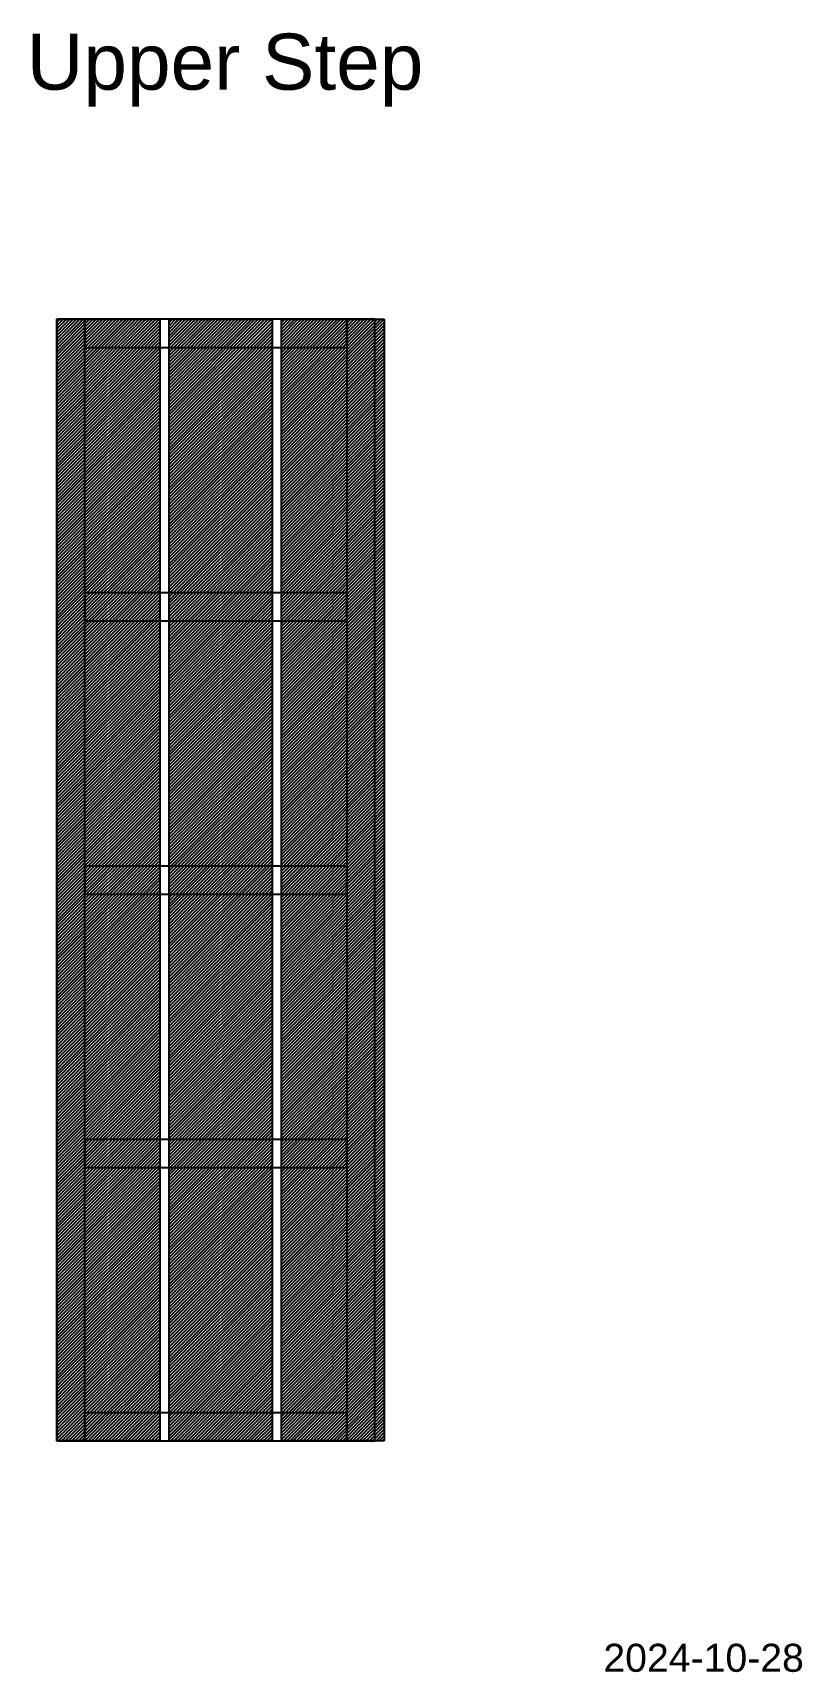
# Model space of a CAD drawing. Extents: x -2.8 to 38.3, y -12.4 to 75.3.
import ezdxf

# ---------------------------------------------------------------- set-up
doc = ezdxf.new("R2010")
doc.units = 0
doc.layers.get('0').update_dxf_attribs({"lineweight": 25, "true_color": 0xffffff})
doc.layers.add('01_Frame', color=7, linetype='Continuous', lineweight=25, true_color=0x000000)
doc.layers.add('02_Treads', color=7, linetype='Continuous', lineweight=25, true_color=0x000000)
doc.styles.add('textstyle0', font='')
doc.styles.add('textstyle1', font='')
doc.styles.get('textstyle0').set_extended_font_data('Nimbus Sans [UKWN]')
doc.styles.get('textstyle1').set_extended_font_data('Nimbus Sans [UKWN]')
pattern_1 = [(45, (0, 0), (-0.08838835, 0.08838835), [])]

msp = doc.modelspace()

# ---------------------------------------------------------------- hatches: boundary and pattern name
at = {"layer": '02_Treads'}
h = msp.add_hatch(dxfattribs=at)
h.set_pattern_fill('ACAD_ISO09W100', color=256, scale=0.15, angle=330, style=0)
h.set_pattern_definition(pattern_1)
h.paths.add_polyline_path([(4, 0), (-1.5, 0), (-1.5, 60), (4, 60)])
h = msp.add_hatch(dxfattribs=at)
h.set_pattern_fill('ACAD_ISO09W100', color=256, scale=0.15, angle=330, style=0)
h.set_pattern_definition(pattern_1)
h.paths.add_polyline_path([(10, 0), (4.5, 0), (4.5, 60), (10, 60)])
h = msp.add_hatch(dxfattribs=at)
h.set_pattern_fill('ACAD_ISO09W100', color=256, scale=0.15, angle=330, style=0)
h.set_pattern_definition(pattern_1)
h.paths.add_polyline_path([(16, 0), (10.5, 0), (10.5, 60), (16, 60)])

# ---------------------------------------------------------------- linework, layer by layer
at = {"layer": '01_Frame'}
for p, q in [((0, 60), (-1.5, 60)), ((-1.5, 60), (-1.5, 0)), ((0, 0), (0, 60)), ((14, 60), (0, 60)), ((0, 60), (0, 58.5)), ((15.5, 60), (14, 60)), ((14, 60), (14, 0)), ((14, 58.5), (14, 60)), ((15.5, 0), (15.5, 60)), ((0, 58.5), (14, 58.5)), ((14, 45.375), (0, 45.375)), ((0, 45.375), (0, 43.875)), ((14, 43.875), (14, 45.375)), ((0, 43.875), (14, 43.875)), ((14, 30.75), (0, 30.75)), ((0, 30.75), (0, 29.25)), ((14, 29.25), (14, 30.75)), ((0, 29.25), (14, 29.25)), ((14, 16.125), (0, 16.125)), ((0, 16.125), (0, 14.625)), ((14, 14.625), (14, 16.125)), ((0, 14.625), (14, 14.625)), ((14, 1.5), (0, 1.5)), ((0, 1.5), (0, 0)), ((14, 0), (14, 1.5)), ((-1.5, 0), (0, 0)), ((0, 0), (14, 0)), ((14, 0), (15.5, 0))]:
    msp.add_line(p, q, dxfattribs=at)
at = {"layer": '02_Treads'}
for p, q in [((-1.5, 0), (-1.5, 60)), ((-1.5, 60), (4, 60)), ((4, 60), (4, 0)), ((4.5, 0), (4.5, 60)), ((4.5, 60), (10, 60)), ((10, 60), (10, 0)), ((10.5, 0), (10.5, 60)), ((10.5, 60), (16, 60)), ((16, 60), (16, 0)), ((4, 0), (-1.5, 0)), ((10, 0), (4.5, 0)), ((16, 0), (10.5, 0))]:
    msp.add_line(p, q, dxfattribs=at)

# ---------------------------------------------------------------- texts
at = {"char_height": 2.5, "attachment_point": 1}
for s, insert, style in [('\\H3;Upper Step', (-3.1104, 75.2832), 'textstyle0'), ('\\H1.5;2024-10-28', (27.7093, -10.8576), 'textstyle1')]:
    msp.add_mtext(s, dxfattribs=dict(at, insert=insert, style=style))

doc.saveas('drawing.dxf')
